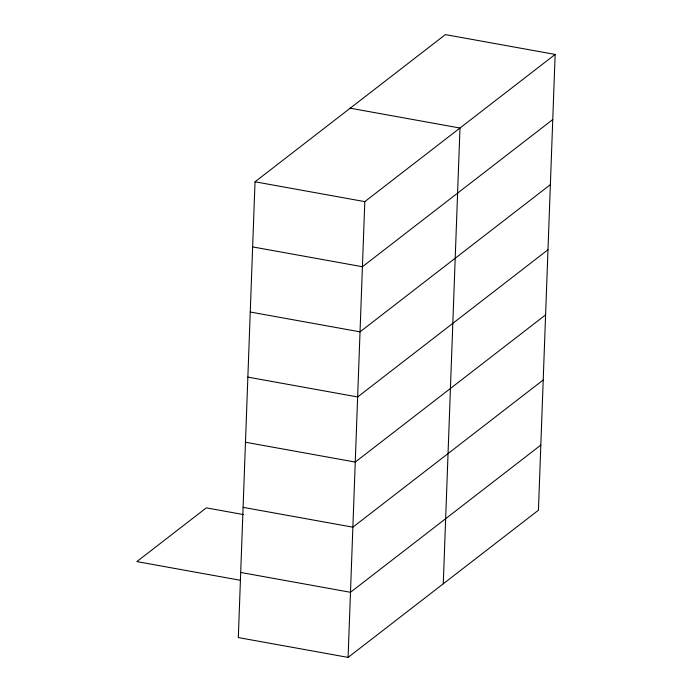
<?xml version="1.0" encoding="UTF-8"?>
<svg xmlns="http://www.w3.org/2000/svg" width="692" height="692" viewBox="0 0 692 692"><rect width="100%" height="100%" fill="white"/><g stroke="black" fill="none" stroke-linecap="round" stroke-linejoin="round"><path stroke-width="1.04" d="M255.028 181.797L238.316 637.566L348.093 657.4L538.437 510.203L555.148 54.434L445.371 34.6L255.028 181.797L364.805 201.623L555.148 54.434M348.093 657.4L364.805 201.623M443.269 583.806L459.981 128.029L350.195 108.194M552.761 119.543L362.418 266.731L252.641 246.906M550.374 184.652L360.03 331.849L250.253 312.014M547.986 249.76L357.643 396.957L247.866 377.123M545.599 314.877L355.255 462.066L245.478 442.24M543.211 379.986L352.868 527.174L243.091 507.348M540.824 445.094L350.481 592.291L240.704 572.457M243.359 514.554L206.328 507.867L136.852 561.593L240.548 580.32"/></g></svg>
